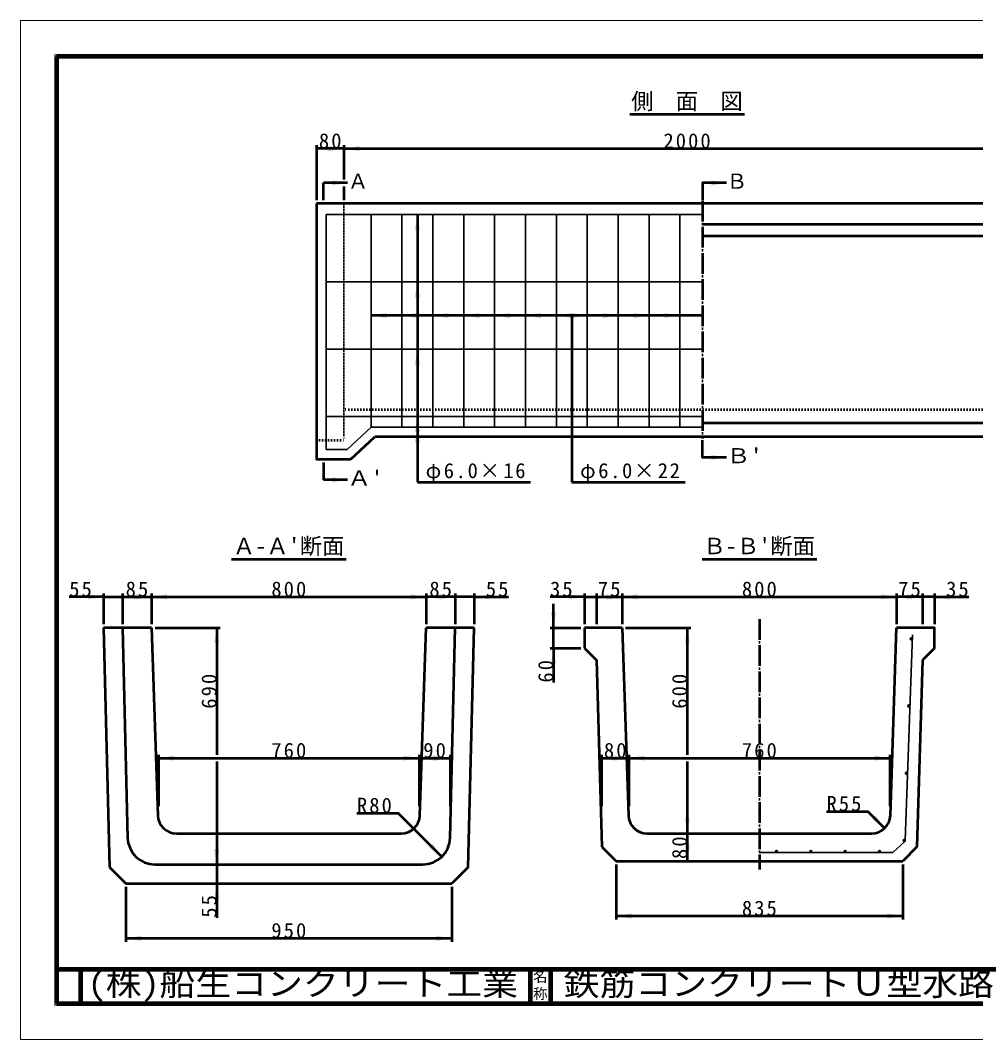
# Model space of a CAD drawing. Units: millimetres, scale not verified. Extents: x -2102 to 2102, y -1485 to 1485.
# Drawn here: x -2102 to 681, y -1485 to 1485 of the extents above; entities that cross this region are included whole.
import ezdxf
from ezdxf.enums import TextEntityAlignment as Align

# ---------------------------------------------------------------- set-up
doc = ezdxf.new("R2010")
doc.units = ezdxf.units.MM
doc.header["$LTSCALE"] = 5
doc.linetypes.add('DOTTED', pattern=[1.75, 0.25, -1.5])
doc.linetypes.add('LONG_DASHED_DOTTED', pattern=[15.25, 12, -1.5, 0.25, -1.5])
doc.layers.add('0-0_V-nasSTD', color=7, linetype='Continuous', lineweight=50)
doc.layers.add('0-1_0', color=7, linetype='Continuous', lineweight=50)
doc.styles.add('ＭＳ ゴシック', font='')
doc.styles.get('ＭＳ ゴシック').set_extended_font_data('MS Gothic')

msp = doc.modelspace()

# ---------------------------------------------------------------- hatches: boundary and pattern name
at = {"layer": '0-0_V-nasSTD'}
msp.add_hatch(color=256, dxfattribs=at).paths.add_polyline_path([(496.152, -316.939, 1), (490.152, -316.939, 1)])

# ---------------------------------------------------------------- linework, layer by layer
at = {"layer": '0-0_V-nasSTD', "lineweight": 100}
for p, q in [((-1997.5, 1380), (-1997.5, -1380)), ((-1927.5, -1280), (-1927.5, -1380)), ((-617.5, -1280), (-617.5, -1380)), ((-557.5, -1280), (-557.5, -1380)), ((-1997.5, -1380), (1997.5, -1380))]:
    msp.add_line(p, q, dxfattribs=at)
at = {"layer": '0-0_V-nasSTD'}
for p, q in [((-1239.699, 1121.325), (-1239.699, 961.325)), ((-1159.699, 1111.325), (-1239.699, 1111.325)), ((-1159.699, 1121.325), (-1159.699, 1021.325)), ((-1159.699, 1111.325), (840.301, 1111.325)), ((-1219.699, 961.325), (-1219.699, 1011.325)), ((-1149.699, 1011.325), (-1219.699, 1011.325)), ((-1159.699, 1001.325), (-1159.699, 961.325)), ((840.301, 951.325), (-1239.699, 951.325)), ((-945.694, 919.146), (-945.694, 139.146)), ((-114.699, 891.325), (750.301, 891.325)), ((750.301, 856.325), (-114.699, 856.325)), ((-114.699, 625.146), (-1080.694, 625.146)), ((-495.694, 625.146), (-495.694, 139.146)), ((-114.699, 312.677), (750.301, 312.677)), ((-1139.699, 206.325), (-1069.699, 271.325)), ((840.301, 271.325), (-1069.699, 271.325)), ((-1219.699, 196.325), (-1219.699, 146.325)), ((-1149.699, 146.325), (-1219.699, 146.325)), ((-945.694, 139.146), (-615.694, 139.146)), ((-495.694, 139.146), (-165.694, 139.146)), ((-1860.26, -194.76), (-1960.26, -194.76)), ((-1860.26, -184.76), (-1860.26, -274.76)), ((-1860.26, -194.76), (-1805.26, -194.76)), ((-1805.26, -184.76), (-1805.26, -274.76)), ((-1805.26, -194.76), (-1720.26, -194.76)), ((-1720.26, -184.76), (-1720.26, -274.76)), ((-1720.26, -194.76), (-920.26, -194.76)), ((-920.26, -184.76), (-920.26, -274.76)), ((-835.26, -184.76), (-835.26, -274.76)), ((-780.26, -184.76), (-780.26, -274.76)), ((-780.26, -194.76), (-680.26, -194.76)), ((-459.26, -194.76), (-559.26, -194.76)), ((-459.26, -184.76), (-459.26, -274.76)), ((-459.26, -194.76), (-424.26, -194.76)), ((-424.26, -184.76), (-424.26, -274.76)), ((-424.26, -194.76), (-349.26, -194.76)), ((-349.26, -184.76), (-349.26, -274.76)), ((-349.26, -194.76), (450.74, -194.76)), ((450.74, -184.76), (450.74, -274.76)), ((525.74, -184.76), (525.74, -274.76)), ((560.74, -184.76), (560.74, -274.76)), ((560.74, -194.76), (660.74, -194.76)), ((-549.26, -284.76), (-549.26, -214.76)), ((-1720.26, -284.76), (-1860.26, -284.76)), ((-1860.26, -284.76), (-1842.824, -982.196)), ((-1805.26, -284.76), (-1789.96, -896.759)), ((-1720.26, -284.76), (-1702.032, -831.592)), ((-1710.26, -284.76), (-1520.26, -284.76)), ((-1530.26, -284.76), (-1530.26, -654.76)), ((-938.488, -831.592), (-920.26, -284.76)), ((-780.26, -284.76), (-920.26, -284.76)), ((-850.56, -896.759), (-835.26, -284.76)), ((-797.696, -982.196), (-780.26, -284.76)), ((-559.26, -284.76), (-469.26, -284.76)), ((-549.26, -344.76), (-549.26, -284.76)), ((-459.26, -284.76), (-459.26, -344.76)), ((-349.26, -284.76), (-459.26, -284.76)), ((-349.26, -284.76), (-331.032, -831.592)), ((-339.26, -284.76), (-149.26, -284.76)), ((-159.26, -284.76), (-159.26, -654.76)), ((432.512, -831.592), (450.74, -284.76)), ((-559.26, -344.76), (-469.26, -344.76)), ((-549.26, -344.76), (-549.26, -444.76)), ((-459.26, -344.76), (-424.26, -379.76)), ((560.74, -344.76), (525.74, -379.76)), ((-424.26, -379.76), (-408.112, -923.408)), ((525.74, -379.76), (509.592, -923.408)), ((-1700.26, -654.76), (-1700.26, -804.76)), ((-1700.26, -664.76), (-940.26, -664.76)), ((-940.26, -654.76), (-940.26, -804.76)), ((-940.26, -664.76), (-850.26, -664.76)), ((-850.26, -654.76), (-850.26, -804.76)), ((-409.26, -654.76), (-409.26, -804.76)), ((-409.26, -664.76), (-329.26, -664.76)), ((-329.26, -654.76), (-329.26, -804.76)), ((-329.26, -664.76), (430.74, -664.76)), ((430.74, -654.76), (430.74, -804.76)), ((-1121.957, -824.752), (-1001.957, -824.752)), ((-874.678, -952.031), (-1001.957, -824.752)), ((246.283, -819.796), (366.283, -819.796)), ((415.78, -869.293), (366.283, -819.796)), ((-1647.063, -884.76), (-993.457, -884.76)), ((-276.063, -884.76), (377.543, -884.76)), ((-408.112, -923.408), (-366.76, -964.76)), ((509.592, -923.408), (468.24, -964.76)), ((-1709.985, -974.76), (-930.535, -974.76)), ((-366.76, -964.76), (468.24, -964.76)), ((-366.76, -974.76), (-366.76, -1134.76)), ((468.24, -974.76), (468.24, -1134.76)), ((-1842.824, -982.196), (-1795.26, -1029.76)), ((-797.696, -982.196), (-845.26, -1029.76)), ((-1795.26, -1029.76), (-845.26, -1029.76)), ((-1530.26, -1029.76), (-1530.26, -1129.76)), ((-1795.26, -1039.76), (-1795.26, -1199.76)), ((-845.26, -1039.76), (-845.26, -1199.76)), ((-366.76, -1124.76), (468.24, -1124.76)), ((-1795.26, -1189.76), (-845.26, -1189.76))]:
    msp.add_line(p, q, dxfattribs=at)
at = {"layer": '0-0_V-nasSTD', "linetype": 'DOTTED'}
for p, q in [((-1159.699, 951.325), (-1159.699, 261.325)), ((840.301, 351.325), (-1159.699, 351.325)), ((-1239.699, 261.325), (-1159.699, 261.325))]:
    msp.add_line(p, q, dxfattribs=at)
at = {"layer": '0-0_V-nasSTD', "linetype": 'LONG_DASHED_DOTTED'}
for p, q in [((-114.699, 959.325), (-114.699, 266.205)), ((50.74, -259.76), (50.74, -989.76))]:
    msp.add_line(p, q, dxfattribs=at)
at = {"layer": '0-0_V-nasSTD', "lineweight": 35}
for p, q in [((-1211.699, 919.146), (-1211.699, 234.325)), ((-114.699, 919.146), (-1211.699, 919.146)), ((-1080.694, 919.146), (-1080.694, 299.325)), ((-990.694, 919.146), (-990.694, 299.325)), ((-900.694, 919.146), (-900.694, 299.325)), ((-810.694, 919.146), (-810.694, 299.325)), ((-720.694, 919.146), (-720.694, 299.325)), ((-630.694, 919.146), (-630.694, 299.325)), ((-540.694, 919.146), (-540.694, 299.325)), ((-450.694, 919.146), (-450.694, 299.325)), ((-360.694, 919.146), (-360.694, 299.325)), ((-270.694, 919.146), (-270.694, 299.325)), ((-180.694, 919.146), (-180.694, 299.325)), ((-114.699, 723.146), (-1211.699, 723.146)), ((-114.699, 527.146), (-1211.699, 527.146)), ((-114.699, 331.146), (-1211.699, 331.146)), ((-1150.694, 234.325), (-1080.694, 299.325)), ((-114.699, 299.325), (-1080.694, 299.325)), ((-1211.699, 234.325), (-1150.694, 234.325)), ((496.555, -305.549), (475.33, -905.173)), ((474.379, -907.26), (440.422, -938.953)), ((50.74, -939.76), (438.375, -939.76))]:
    msp.add_line(p, q, dxfattribs=at)
at = {"layer": '0-0_V-nasSTD', "lineweight": 18}
for points in [[(-2102.5, -1485), (-2102.5, 1485), (2102.5, 1485), (2102.5, -1485)], [(-2002.5, -1385), (-2002.5, 1385), (2002.5, 1385), (2002.5, -1385)]]:
    msp.add_lwpolyline(points, close=True, dxfattribs=at)
at = {"layer": '0-0_V-nasSTD', "lineweight": 100}
msp.add_lwpolyline([(1997.5, -1380), (1997.5, 1380), (-1997.5, 1380)], dxfattribs=at)
at = {"layer": '0-0_V-nasSTD'}
for points in [[(-44.699, 1011.325), (-114.699, 1011.325), (-114.699, 961.325)], [(-1239.699, 951.325), (-1239.699, 206.325), (-1139.699, 206.325)], [(-44.699, 211.325), (-114.699, 211.325), (-114.699, 261.325)], [(-780.26, -194.76), (-835.26, -194.76), (-920.26, -194.76)], [(560.74, -194.76), (525.74, -194.76), (450.74, -194.76)], [(560.74, -344.76), (560.74, -284.76), (450.74, -284.76)], [(-1530.26, -674.76), (-1530.26, -974.76), (-1530.26, -1029.76)], [(-159.26, -674.76), (-159.26, -884.76), (-159.26, -964.76)]]:
    msp.add_lwpolyline(points, dxfattribs=at)
at = {"layer": '0-0_V-nasSTD', "lineweight": 35}
for centre in [(493.152, -316.939), (486.214, -512.939), (479.276, -708.939), (472.336, -904.939), (100.74, -936.76), (200.74, -936.76), (300.74, -936.76), (400.74, -936.76)]:
    msp.add_circle(centre, 3, dxfattribs=at)
at = {"layer": '0-0_V-nasSTD'}
for centre, radius, start, end in [((-1647.063, -829.76), 55, 181.90915, 270), ((-993.457, -829.76), 55, 270, 358.09085), ((-276.063, -829.76), 55, 181.90915, 270), ((377.543, -829.76), 55, 270, 358.09085), ((-1709.985, -894.76), 80, 181.4321, 270), ((-930.535, -894.76), 80, 270, 358.5679)]:
    msp.add_arc(centre, radius, start, end, dxfattribs=at)
at = {"layer": '0-0_V-nasSTD', "lineweight": 35}
for centre, start, end in [((472.332, -905.067), 313.02507, 357.97268), ((438.375, -936.76), 270, 313.02507)]:
    msp.add_arc(centre, 3, start, end, dxfattribs=at)
at = {"layer": '0-0_V-nasSTD'}
for points in [[(-1239.699, 1111.325), (-1194.699, 1103.825), (-1194.699, 1118.825)], [(-1204.699, 1103.825), (-1204.699, 1118.825), (-1159.699, 1111.325)], [(-1159.699, 1111.325), (-1114.699, 1103.825), (-1114.699, 1118.825)], [(-1194.699, 1003.825), (-1194.699, 1018.825), (-1149.699, 1011.325)], [(-89.699, 1003.825), (-89.699, 1018.825), (-44.699, 1011.325)], [(-953.194, 874.146), (-945.694, 919.146), (-938.194, 874.146)], [(-953.194, 678.146), (-945.694, 723.146), (-938.194, 678.146)], [(-1080.694, 625.146), (-1035.694, 617.646), (-1035.694, 632.646)], [(-990.694, 625.146), (-945.694, 617.646), (-945.694, 632.646)], [(-900.694, 625.146), (-855.694, 617.646), (-855.694, 632.646)], [(-810.694, 625.146), (-765.694, 617.646), (-765.694, 632.646)], [(-720.694, 625.146), (-675.694, 617.646), (-675.694, 632.646)], [(-630.694, 625.146), (-585.694, 617.646), (-585.694, 632.646)], [(-540.694, 625.146), (-495.694, 617.646), (-495.694, 632.646)], [(-495.694, 617.646), (-495.694, 632.646), (-450.694, 625.146)], [(-405.694, 617.646), (-405.694, 632.646), (-360.694, 625.146)], [(-315.694, 617.646), (-315.694, 632.646), (-270.694, 625.146)], [(-225.694, 617.646), (-225.694, 632.646), (-180.694, 625.146)], [(-953.194, 482.146), (-945.694, 527.146), (-938.194, 482.146)], [(-953.194, 286.146), (-945.694, 331.146), (-938.194, 286.146)], [(-953.194, 254.325), (-945.694, 299.325), (-938.194, 254.325)], [(-89.699, 203.825), (-89.699, 218.825), (-44.699, 211.325)], [(-1194.699, 138.825), (-1194.699, 153.825), (-1149.699, 146.325)], [(-1905.26, -202.26), (-1905.26, -187.26), (-1860.26, -194.76)], [(-1805.26, -194.76), (-1760.26, -202.26), (-1760.26, -187.26)], [(-1765.26, -202.26), (-1765.26, -187.26), (-1720.26, -194.76)], [(-1720.26, -194.76), (-1675.26, -202.26), (-1675.26, -187.26)], [(-965.26, -202.26), (-965.26, -187.26), (-920.26, -194.76)], [(-920.26, -194.76), (-875.26, -202.26), (-875.26, -187.26)], [(-880.26, -202.26), (-880.26, -187.26), (-835.26, -194.76)], [(-780.26, -194.76), (-735.26, -202.26), (-735.26, -187.26)], [(-504.26, -202.26), (-504.26, -187.26), (-459.26, -194.76)], [(-424.26, -194.76), (-379.26, -202.26), (-379.26, -187.26)], [(-394.26, -202.26), (-394.26, -187.26), (-349.26, -194.76)], [(-349.26, -194.76), (-304.26, -202.26), (-304.26, -187.26)], [(405.74, -202.26), (405.74, -187.26), (450.74, -194.76)], [(450.74, -194.76), (495.74, -202.26), (495.74, -187.26)], [(480.74, -202.26), (480.74, -187.26), (525.74, -194.76)], [(560.74, -194.76), (605.74, -202.26), (605.74, -187.26)], [(-556.76, -239.76), (-549.26, -284.76), (-541.76, -239.76)], [(-1537.76, -329.76), (-1530.26, -284.76), (-1522.76, -329.76)], [(-166.76, -329.76), (-159.26, -284.76), (-151.76, -329.76)], [(490.176, -316.562), (491.177, -314.682), (495.159, -314.71)], [(490.176, -316.562), (490.676, -318.633), (495.159, -314.71)], [(490.676, -318.633), (492.424, -319.85), (495.159, -314.71)], [(491.177, -314.682), (493.173, -313.939), (495.159, -314.71)], [(492.424, -319.85), (494.539, -319.599), (495.159, -314.71)], [(494.539, -319.599), (495.159, -314.71), (495.955, -318.008)], [(495.159, -314.71), (495.955, -318.008), (496.024, -316.071)], [(-556.76, -389.76), (-549.26, -344.76), (-541.76, -389.76)], [(483.221, -513.137), (484.008, -510.906), (488.614, -514.739)], [(483.221, -513.137), (484.295, -515.245), (488.614, -514.739)], [(484.008, -510.906), (486.168, -509.94), (488.614, -514.739)], [(484.295, -515.245), (486.563, -515.919), (488.614, -514.739)], [(486.168, -509.94), (488.357, -510.839), (488.614, -514.739)], [(488.357, -510.839), (488.614, -514.739), (489.212, -513.045)], [(-1700.26, -664.76), (-1655.26, -672.26), (-1655.26, -657.26)], [(-985.26, -672.26), (-985.26, -657.26), (-940.26, -664.76)], [(-940.26, -664.76), (-895.26, -672.26), (-895.26, -657.26)], [(-895.26, -672.26), (-895.26, -657.26), (-850.26, -664.76)], [(-409.26, -664.76), (-364.26, -672.26), (-364.26, -657.26)], [(-374.26, -672.26), (-374.26, -657.26), (-329.26, -664.76)], [(-329.26, -664.76), (-284.26, -672.26), (-284.26, -657.26)], [(385.74, -672.26), (385.74, -657.26), (430.74, -664.76)], [(476.283, -709.137), (477.07, -706.906), (481.676, -710.739)], [(476.283, -709.137), (477.357, -711.245), (481.676, -710.739)], [(477.07, -706.906), (479.23, -705.94), (481.676, -710.739)], [(477.357, -711.245), (479.625, -711.919), (481.676, -710.739)], [(479.23, -705.94), (481.419, -706.839), (481.676, -710.739)], [(481.419, -706.839), (481.676, -710.739), (482.274, -709.045)], [(-166.76, -839.76), (-159.26, -884.76), (-151.76, -839.76)], [(378.657, -842.777), (389.264, -832.17), (415.78, -869.293)], [(-166.76, -929.76), (-159.26, -884.76), (-151.76, -929.76)], [(-911.801, -925.515), (-901.194, -914.908), (-874.678, -952.031)], [(-166.76, -919.76), (-159.26, -964.76), (-151.76, -919.76)], [(469.505, -905.93), (469.544, -903.841), (474.755, -903.164)], [(469.505, -905.93), (470.838, -907.538), (474.755, -903.164)], [(469.544, -903.841), (470.938, -902.285), (474.755, -903.164)], [(470.838, -907.538), (472.897, -907.886), (474.755, -903.164)], [(470.938, -902.285), (473.01, -902.016), (474.755, -903.164)], [(472.897, -907.886), (474.318, -907.192), (474.755, -903.164)], [(474.318, -907.192), (474.532, -906.984), (474.755, -903.164)], [(474.532, -906.984), (474.724, -906.755), (474.755, -903.164)], [(474.724, -906.755), (474.755, -903.164), (474.893, -906.509)], [(474.755, -903.164), (474.893, -906.509), (475.036, -906.247)], [(474.755, -903.164), (475.036, -906.247), (475.153, -905.973)], [(474.755, -903.164), (475.153, -905.973), (475.241, -905.688)], [(474.755, -903.164), (475.241, -905.688), (475.301, -905.396)], [(474.755, -903.164), (475.301, -905.396), (475.327, -905.173)], [(-1537.76, -929.76), (-1530.26, -974.76), (-1522.76, -929.76)], [(97.775, -937.214), (98.368, -934.924), (99.026, -939.222)], [(98.368, -934.924), (99.026, -939.222), (100.437, -933.775)], [(99.026, -939.222), (100.437, -933.775), (102.694, -934.484)], [(99.026, -939.222), (102.694, -934.484), (103.736, -936.608)], [(99.026, -939.222), (102.915, -938.827), (103.736, -936.608)], [(99.026, -939.222), (100.74, -939.76), (102.915, -938.827)], [(197.775, -937.214), (198.368, -934.924), (199.026, -939.222)], [(198.368, -934.924), (199.026, -939.222), (200.437, -933.775)], [(199.026, -939.222), (200.437, -933.775), (202.694, -934.484)], [(199.026, -939.222), (202.694, -934.484), (203.736, -936.608)], [(199.026, -939.222), (202.915, -938.827), (203.736, -936.608)], [(199.026, -939.222), (200.74, -939.76), (202.915, -938.827)], [(297.775, -937.214), (298.368, -934.924), (299.026, -939.222)], [(298.368, -934.924), (299.026, -939.222), (300.437, -933.775)], [(299.026, -939.222), (300.437, -933.775), (302.694, -934.484)], [(299.026, -939.222), (302.694, -934.484), (303.736, -936.608)], [(299.026, -939.222), (302.915, -938.827), (303.736, -936.608)], [(299.026, -939.222), (300.74, -939.76), (302.915, -938.827)], [(397.775, -937.214), (398.368, -934.924), (399.026, -939.222)], [(398.368, -934.924), (399.026, -939.222), (400.437, -933.775)], [(399.026, -939.222), (400.437, -933.775), (402.694, -934.484)], [(399.026, -939.222), (402.694, -934.484), (403.736, -936.608)], [(399.026, -939.222), (402.915, -938.827), (403.736, -936.608)], [(399.026, -939.222), (400.74, -939.76), (402.915, -938.827)], [(-1537.76, -1074.76), (-1530.26, -1029.76), (-1522.76, -1074.76)], [(-366.76, -1124.76), (-321.76, -1132.26), (-321.76, -1117.26)], [(423.24, -1132.26), (423.24, -1117.26), (468.24, -1124.76)], [(-1795.26, -1189.76), (-1750.26, -1197.26), (-1750.26, -1182.26)], [(-890.26, -1197.26), (-890.26, -1182.26), (-845.26, -1189.76)]]:
    msp.add_solid(points, dxfattribs=at)
at = {"layer": '0-1_0'}
for p, q in [((-326.699, 1211.325), (7.301, 1211.325)), ((-1487.388, -84.76), (-1153.132, -84.76)), ((-116.388, -84.76), (217.868, -84.76))]:
    msp.add_line(p, q, dxfattribs=at)
at = {"layer": '0-1_0', "lineweight": 100}
msp.add_line((-1997.5, -1280), (1997.5, -1280), dxfattribs=at)

# ---------------------------------------------------------------- texts
at = {"layer": '0-0_V-nasSTD', "style": 'ＭＳ ゴシック'}
for s, height, p in [('側\u3000面\u3000図', 47.65, (-322.703, 1211.325)), ('Ａ', 43.99, (-1148.543, 981.077)), ('Ｂ', 43.99, (-44.699, 981.325)), ("Ａ-Ａ'断面", 47.65, (-1483.392, -84.76)), ("Ｂ-Ｂ'断面", 47.65, (-112.392, -84.76)), ('名', 30.79, (-608.518, -1326.001)), ('称', 30.79, (-608.524, -1375.99))]:
    msp.add_text(s, height=height, dxfattribs=at).set_placement(p, align=Align.BOTTOM_LEFT)
for s, height, width, p in [("Ｂ'", 43.99, 1.15, (-44.699, 181.325)), ("Ａ'", 43.99, 1.15, (-1149.699, 116.325)), ('(株)船生コンクリート工業', 69.65, 1.1, (-1906.166, -1377.45)), ('鉄筋コンクリートＵ型水路', 69.65, 1.1, (-519.75, -1377.53))]:
    msp.add_text(s, height=height, dxfattribs=dict(at, width=width)).set_placement(p, align=Align.BOTTOM_LEFT)
at = {"layer": '0-0_V-nasSTD', "char_height": 43.99, "attachment_point": 7, "style": 'ＭＳ ゴシック'}
for s, insert in [('\\T1.2;80', (-1232.69, 1111.325)), ('\\T1.2;2000', (-228.805, 1111.325)), ('\\T1.16;φ6.0×16', (-921.694, 139.146)), ('\\T1.16;φ6.0×22', (-471.694, 139.146)), ('\\T1.2;55', (-1960.26, -194.76)), ('\\T1.2;85', (-1795.79, -194.76)), ('\\T1.2;800', (-1371.247, -194.76)), ('\\T1.2;85', (-910.79, -194.76)), ('\\T1.2;55', (-746.26, -194.76)), ('\\T1.2;35', (-559.26, -194.76)), ('\\T1.2;75', (-419.75, -194.76)), ('\\T1.2;800', (-0.247, -194.76)), ('\\T1.2;75', (455.25, -194.76)), ('\\T1.2;35', (594.74, -194.76)), ('\\T1.2;760', (-1371.247, -664.76)), ('\\T1.2;90', (-928.495, -664.76)), ('\\T1.2;80', (-402.25, -664.76)), ('\\T1.2;760', (-0.247, -664.76)), ('\\T1.2;R80', (-1121.957, -824.752)), ('\\T1.2;R55', (246.283, -819.796)), ('\\T1.2;835', (-0.247, -1124.76)), ('\\T1.2;950', (-1371.247, -1189.76))]:
    msp.add_mtext(s, dxfattribs=dict(at, insert=insert))
at = {"layer": '0-0_V-nasSTD', "char_height": 43.99, "attachment_point": 7, "rotation": 90, "style": 'ＭＳ ゴシック'}
for s, insert in [('\\T1.2;60', (-549.26, -444.76)), ('\\T1.2;690', (-1530.26, -520.747)), ('\\T1.2;600', (-159.26, -520.747)), ('\\T1.2;80', (-159.26, -958.767)), ('\\T1.2;55', (-1530.26, -1129.76))]:
    msp.add_mtext(s, dxfattribs=dict(at, insert=insert))

doc.saveas('drawing.dxf')
